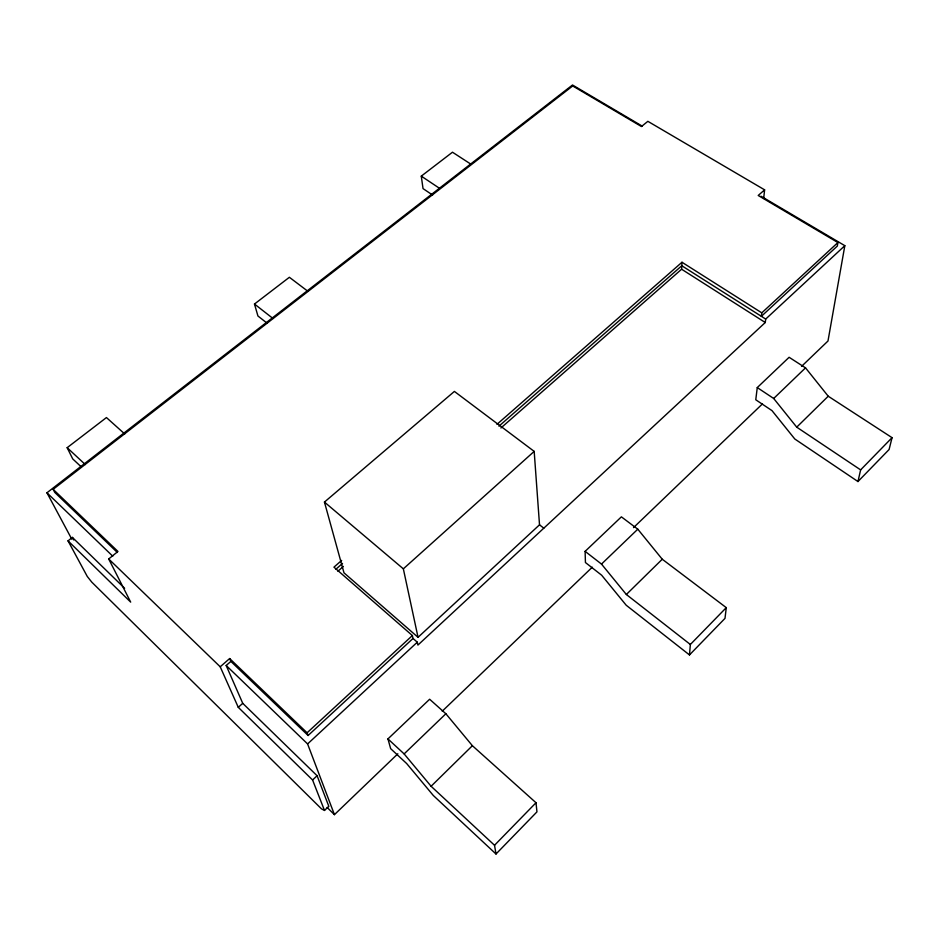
<?xml version="1.0" encoding="UTF-8"?>
<svg xmlns="http://www.w3.org/2000/svg" width="939" height="939" viewBox="0 0 939 939"><rect width="100%" height="100%" fill="white"/><g stroke="black" fill="none" stroke-linecap="round" stroke-linejoin="round"><path stroke-width="1.41" d="M500.921 427.984L681.608 269.223L681.984 262.251L761.787 312.851L761.365 316.326L837.306 246.088L837.917 242.544L758.207 195.476L764.616 189.842L647.863 121.331L641.443 126.53L572.708 85.954L53.136 489.325L54.779 492.423L117.352 552.472M689.472 654.929L690.353 644.483L726.281 607.639L662.253 559.233L637.792 529.185L621.383 516.849L585.114 551.357L585.431 562.531L601.641 575.196L626.219 605.244L689.472 654.929L725.002 618.367L726.281 607.639M763.665 198.481L764.616 189.842M757.268 387.584L755.766 399.779L771.999 410.625L794.805 439.006L857.964 481.543L889.092 449.523L892.05 437.668L828.233 396.223L805.521 367.853L789.112 357.289L757.268 387.584L773.689 398.476L796.73 427.163L860.629 469.887L857.964 481.543M341.655 560.407L333.944 567.156L412.374 635.55L413.019 638.473L417.292 642.194L417.914 645.081L765.273 322.511L765.696 319.072L844.83 245.678L761.024 196.228M844.83 245.678L827.987 341.01L801.566 366.363M496.003 854.009L536.955 811.871L536.005 802.739L472.387 745.707L445.872 713.757L429.639 699.25L387.948 738.911L390.659 748.653L406.657 763.536L433.302 795.486L496.003 854.009L494.524 845.276L431.095 786.26L404.134 753.911L387.948 738.911M494.524 845.276L536.005 802.739M860.629 469.887L892.05 437.668M431.095 786.26L472.387 745.707M585.114 551.357L601.5 564.081L626.348 594.493L662.253 559.233M796.73 427.163L828.233 396.223M327.124 807.458L334.437 814.653L397.843 753.794M442.234 711.199L592.298 567.179M633.52 527.624L762.456 403.887M404.134 753.911L445.872 713.757M601.5 564.081L637.792 529.185M773.689 398.476L805.521 367.853M324.495 810.451L328.814 806.331L317.1 775.743L242.743 703.323L226.182 665.493L230.865 661.385L229.644 658.544L220.219 666.796L238.271 707.325L312.581 779.992L324.495 810.451L321.478 808.855L91.799 582.157L87.268 576.452L68.031 540.852L72.373 537.401L124.629 588.284M312.581 779.992L317.1 775.743M334.437 814.653L307.593 743.934L417.292 642.194M230.865 661.385L308.109 735.495L413.019 638.473M418.043 637.311L539.514 524.819L534.185 451.389L454.394 391.422L324.448 502.072L343.979 572.825L418.043 637.311L403.347 568.834L324.448 502.072M308.109 735.495L307.088 732.796L412.374 635.55M761.787 312.851L837.917 242.544M403.347 568.834L534.185 451.389M238.271 707.325L242.743 703.323M496.954 424.346L681.984 262.251M335.916 569.21L342.524 563.412M498.938 426.177L681.796 265.749L765.696 319.072M337.864 571.252L343.381 566.417M68.031 540.852L130.685 602.122L108.701 558.963L117.95 551.463L53.136 489.325M71.81 539.197L46.95 492.787L572.508 84.991L642.1 126.049M81.188 466.812L72.726 458.913L67.162 447.692L106.447 417.562L124.711 433.947M267.099 323.192L257.932 315.997L254.481 304.036L289.376 277.287L307.933 291.325M432.597 195.042L423.031 188.598L421.282 176.133L452.481 152.212L470.615 163.985M681.608 269.223L765.273 322.511M421.282 176.133L439.382 188.223M539.514 524.819L543.81 528.164M254.481 304.036L272.967 318.474M626.348 594.493L690.353 644.483M67.162 447.692L85.296 464.559M229.644 658.544L307.088 732.796M46.95 492.787L112.75 556.193M226.182 665.493L307.593 743.934M108.701 558.963L220.219 666.796M72.373 537.401L73.735 539.948"/></g></svg>
